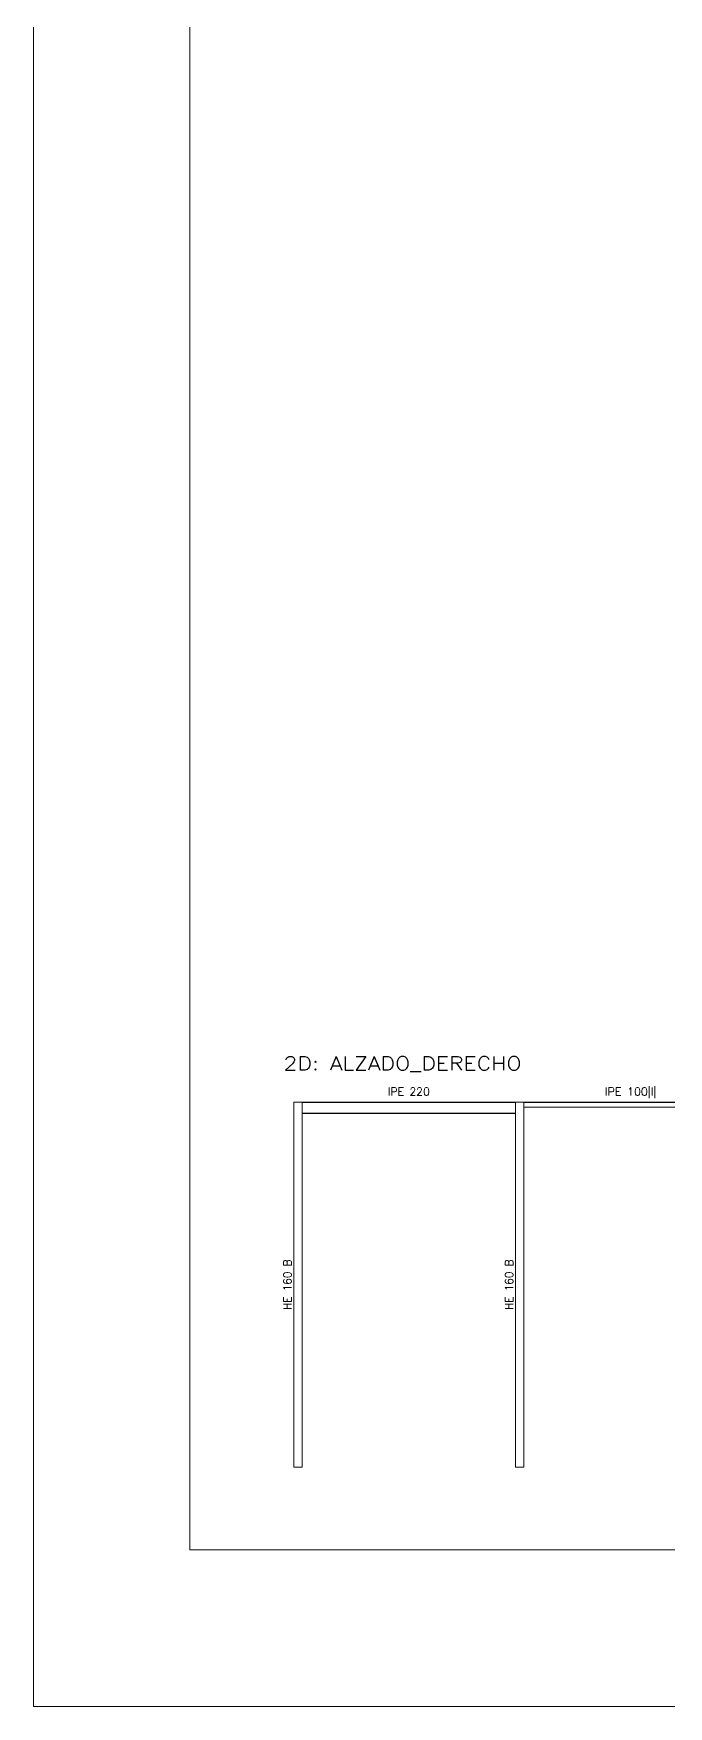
# Model space of a CAD drawing. Header units: millimetres. Extents: x 0 to 84, y 0 to 59.4.
# Drawn here: x 0 to 12.17, y 0 to 32.06 of the extents above; entities that cross this region are included whole.
import ezdxf
from ezdxf.enums import TextEntityAlignment as Align

# ---------------------------------------------------------------- set-up
doc = ezdxf.new("R2010")
doc.units = ezdxf.units.MM
for name, color, linetype, lineweight in [('BARRAS_DE_ACERO', 7, 'Continuous', 9), ('RECUAD_LIMITES', 2, 'Continuous', 0), ('RECUAD_MARCO', 1, 'Continuous', 20), ('REFERENCIA_DE_LAS_BARRAS', 2, 'Continuous', 9), ('TITULOS', 9, 'Continuous', 0)]:
    doc.layers.add(name, color=color, linetype=linetype, lineweight=lineweight)
doc.styles.add('CYPETXT', font='romans__.ttf', dxfattribs={"height": 0.2})

msp = doc.modelspace()

# ---------------------------------------------------------------- linework, layer by layer
at = {"layer": 'BARRAS_DE_ACERO'}
for p, q in [((4.988, 11.584), (5.068, 11.584)), ((4.988, 4.584), (4.988, 11.584)), ((5.148, 11.584), (5.068, 11.584)), ((5.148, 11.584), (9.238, 11.584)), ((5.148, 11.584), (5.148, 11.574)), ((5.148, 11.574), (9.238, 11.574)), ((5.148, 11.373), (5.148, 11.574)), ((9.238, 11.584), (9.318, 11.584)), ((9.238, 11.584), (9.238, 11.574)), ((9.238, 11.373), (9.238, 11.574)), ((9.318, 11.584), (9.398, 11.584)), ((9.398, 11.584), (9.398, 11.578)), ((9.398, 11.584), (13.488, 11.584)), ((9.398, 11.578), (9.398, 11.489)), ((9.238, 11.364), (5.148, 11.364)), ((5.148, 4.584), (5.148, 11.364)), ((9.238, 11.364), (9.238, 11.373)), ((9.238, 11.364), (9.238, 4.584)), ((9.398, 11.489), (9.398, 11.484)), ((9.398, 11.489), (13.488, 11.489)), ((9.398, 11.484), (9.398, 4.584)), ((13.488, 11.484), (9.398, 11.484)), ((5.148, 4.584), (4.988, 4.584)), ((9.238, 4.584), (9.398, 4.584))]:
    msp.add_line(p, q, dxfattribs=at)
for points in [[(9.398, 11.578), (13.488, 11.578), (13.488, 11.584)], [(9.238, 11.373), (5.148, 11.373), (5.148, 11.364)]]:
    msp.add_lwpolyline(points, dxfattribs=at)
at = {"layer": 'RECUAD_LIMITES'}
msp.add_lwpolyline([(0, 0), (84, 0), (84, 59.4), (0, 59.4), (0, 0)], close=True, dxfattribs=at)
at = {"layer": 'RECUAD_MARCO'}
msp.add_lwpolyline([(3, 3), (81, 3), (81, 56.4), (3, 56.4), (3, 3)], close=True, dxfattribs=at)

# ---------------------------------------------------------------- texts
at = {"layer": 'REFERENCIA_DE_LAS_BARRAS', "style": 'CYPETXT'}
for s, width, p, p2 in [('IPE 100|I|', 0.866546, (10.951, 11.708), (11.936, 11.708)), ('IPE 220', 0.844169, (6.791, 11.708), (7.596, 11.708))]:
    msp.add_text(s, height=0.1533, dxfattribs=dict(at, width=width)).set_placement(p, p2, align=Align.FIT)
at = {"layer": 'REFERENCIA_DE_LAS_BARRAS', "style": 'CYPETXT', "width": 0.776302}
for p, p2 in [((4.944, 7.6), (4.944, 8.567)), ((9.194, 7.6), (9.194, 8.567))]:
    msp.add_text('HE 160 B', height=0.1533, rotation=90, dxfattribs=at).set_placement(p, p2, align=Align.FIT)
at = {"layer": 'TITULOS', "style": 'CYPETXT', "width": 0.981928}
msp.add_text('2D: ALZADO_DERECHO', height=0.26667, dxfattribs=at).set_placement((4.793, 12.192), (9.357, 12.192), align=Align.FIT)

doc.saveas('drawing.dxf')
